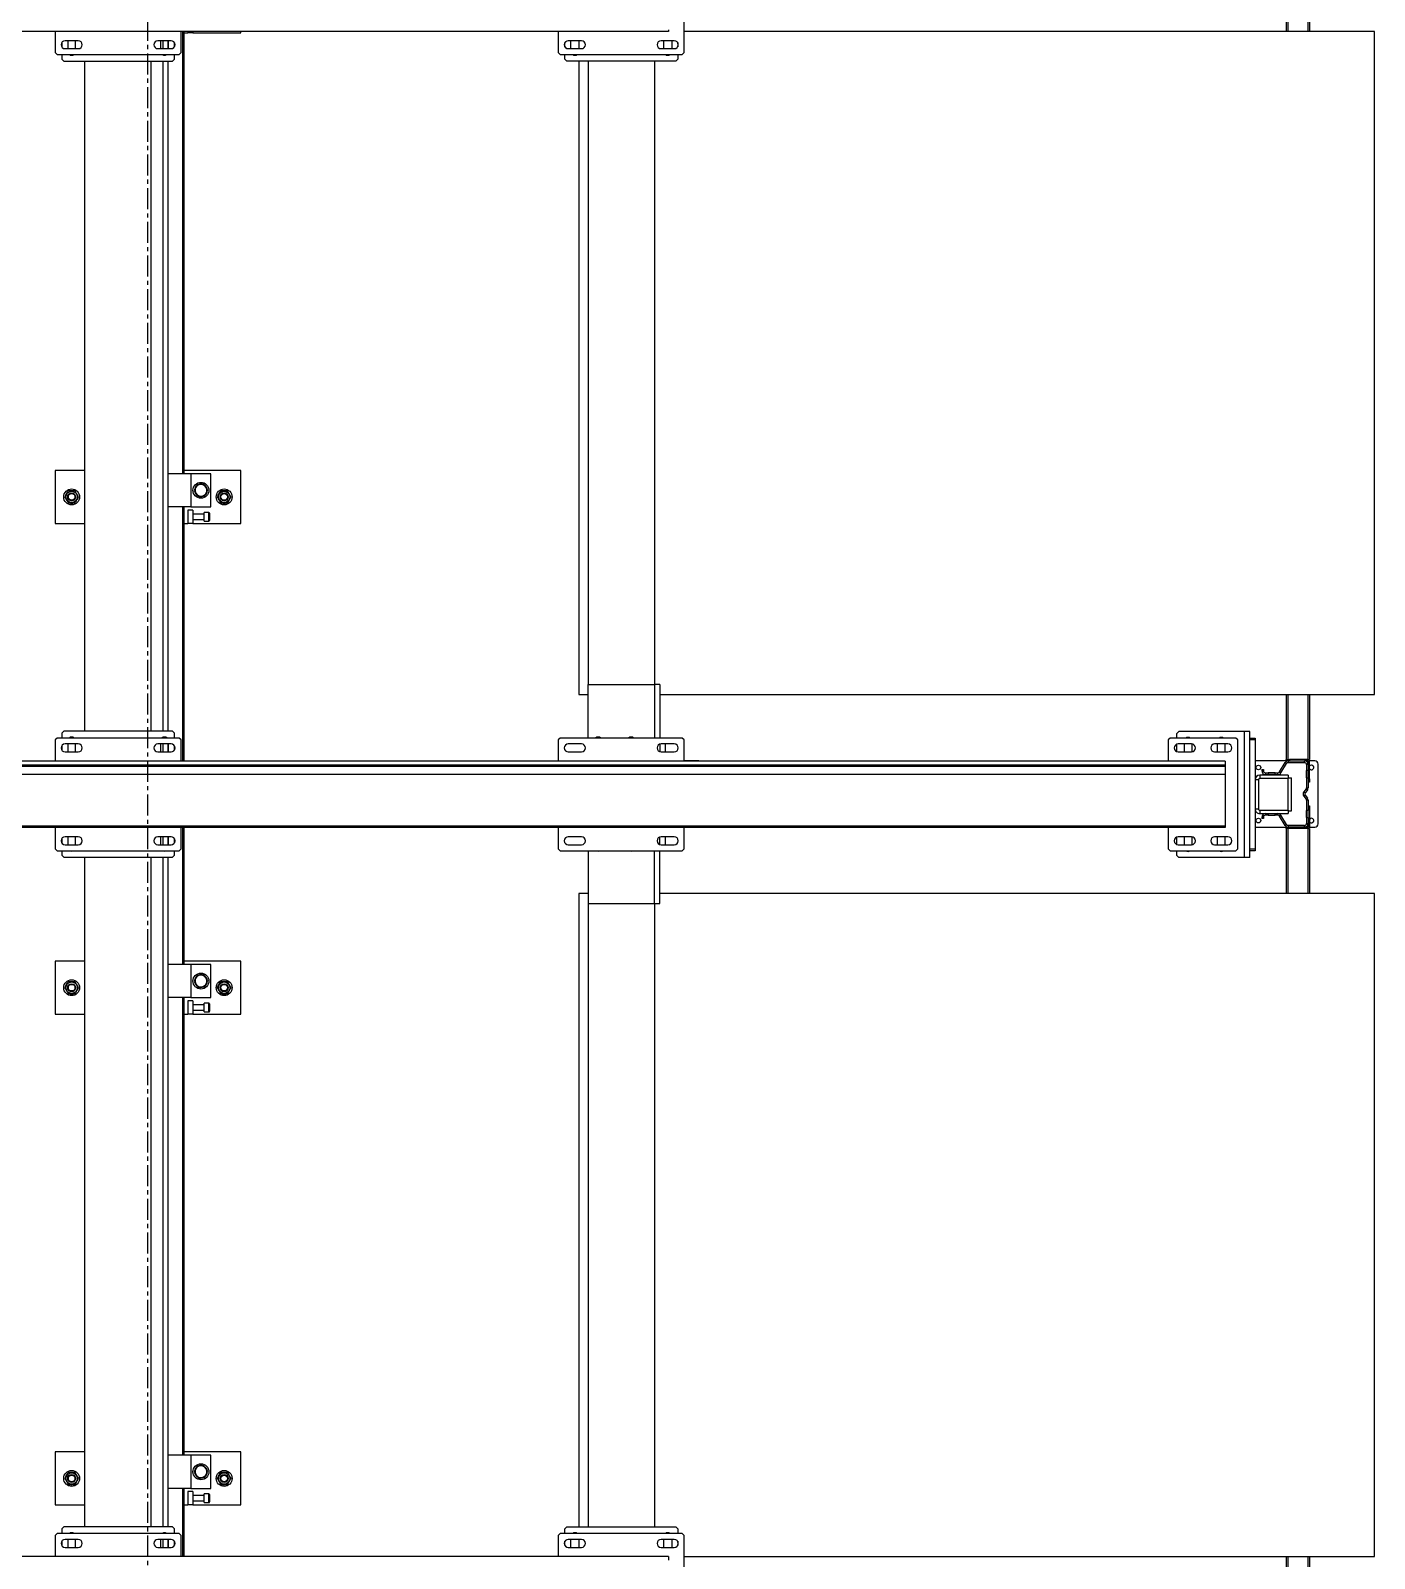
# Model space of a CAD drawing. Header units: millimetres. Extents: x 6622 to 532820, y 3370 to 359312.
# Drawn here: x 462973 to 465000, y 273737 to 276041 of the extents above; entities that cross this region are included whole.
import ezdxf

# ---------------------------------------------------------------- set-up
doc = ezdxf.new("R2010")
doc.units = ezdxf.units.MM
doc.linetypes.add('CENTER', pattern=[50.8, 31.75, -6.35, 6.35, -6.35])

# ---------------------------------------------------------------- blocks, each defined once
blk = doc.blocks.new('A$C6F3A12F4')
at = {"color": 2, "linetype": 'Continuous', "lineweight": 25}
for p, q in [((38585.2, 3700), (38585.2, 2659)), ((39585.2, 3700), (38585.2, 3700)), ((39585.2, 2622.1), (39585.2, 3700)), ((39885.2, 3700), (39885.2, 2622.1)), ((40885.2, 3700), (39885.2, 3700)), ((40885.2, 2659), (40885.2, 3700)), ((38485.2, 3602), (38585.2, 3602)), ((38485.2, 3599.5), (38585.2, 3599.5)), ((39585.2, 3602), (39683.2, 3602)), ((39585.2, 3599.5), (39683.2, 3599.5)), ((39683.2, 3599.5), (39683.2, 3602)), ((39683.2, 3599), (39683.2, 3599.5)), ((39685.2, 3599), (39683.2, 3599)), ((39683.2, 3599), (39683.2, 3572)), ((39685.2, 3610), (39685.2, 3601.8)), ((39685.2, 3599), (39685.2, 3594.5)), ((39687.7, 3594.5), (39685.2, 3594.5)), ((39685.2, 3570.1), (39685.2, 3594.5)), ((39686.2, 3602), (39686.2, 3600)), ((39712.2, 3602), (39686.2, 3602)), ((39690.7, 3600), (39686.2, 3600)), ((39687.7, 3570.1), (39687.7, 3594.5)), ((39780.2, 3615), (39690.2, 3615)), ((39690.7, 3600), (39690.7, 3597.5)), ((39690.7, 3600), (39699.8, 3600)), ((39690.7, 3597.5), (39699.8, 3597.5)), ((39699.8, 3600), (39699.8, 3597.5)), ((39710.6, 3600), (39699.8, 3600)), ((39710.6, 3597.5), (39699.8, 3597.5)), ((39710.6, 3597.5), (39710.6, 3600)), ((39710.6, 3600), (39725.8, 3600)), ((39710.6, 3597.5), (39725.8, 3597.5)), ((39712.2, 3600), (39712.2, 3602)), ((39712.2, 3602), (39717.2, 3602)), ((39717.2, 3602), (39717.2, 3600)), ((39725.8, 3597.5), (39725.8, 3600)), ((39729.2, 3598.8), (39727.6, 3596.8)), ((39727.6, 3596.8), (39731.8, 3593.5)), ((39729.2, 3598.8), (39733.3, 3595.5)), ((39731.8, 3593.5), (39733.3, 3595.5)), ((39737.1, 3595.5), (39741.2, 3598.8)), ((39737.1, 3595.5), (39738.6, 3593.5)), ((39738.6, 3593.5), (39742.8, 3596.8)), ((39742.8, 3596.8), (39741.2, 3598.8)), ((39744.6, 3600), (39744.6, 3597.5)), ((39744.6, 3600), (39759.8, 3600)), ((39744.6, 3597.5), (39759.8, 3597.5)), ((39753.2, 3600), (39753.2, 3602)), ((39753.2, 3602), (39758.2, 3602)), ((39758.2, 3602), (39758.2, 3600)), ((39758.2, 3602), (39784.2, 3602)), ((39759.8, 3600), (39759.8, 3597.5)), ((39770.6, 3600), (39759.8, 3600)), ((39770.6, 3597.5), (39759.8, 3597.5)), ((39770.6, 3597.5), (39770.6, 3600)), ((39770.6, 3600), (39779.7, 3600)), ((39770.6, 3597.5), (39779.7, 3597.5)), ((39779.7, 3600), (39784.2, 3600)), ((39779.7, 3597.5), (39779.7, 3600)), ((39785.2, 3594.5), (39782.7, 3594.5)), ((39782.7, 3594.5), (39782.7, 3570.1)), ((39784.2, 3600), (39784.2, 3602)), ((39785.2, 3601.8), (39785.2, 3610)), ((39787.2, 3599), (39785.2, 3599)), ((39785.2, 3599), (39785.2, 3594.5)), ((39785.2, 3594.5), (39785.2, 3570.1)), ((39787.2, 3599.5), (39787.2, 3602)), ((39787.2, 3602), (39885.2, 3602)), ((39787.2, 3599), (39787.2, 3599.5)), ((39787.2, 3599.5), (39885.2, 3599.5)), ((39787.2, 3599), (39787.2, 3572)), ((40885.2, 3602), (40985.2, 3602)), ((40885.2, 3599.5), (40985.2, 3599.5)), ((39683.2, 3572), (39685.2, 3572)), ((39683.2, 3567), (39683.2, 3572)), ((39710.7, 3569.9), (39710.7, 3574.9)), ((39760.7, 3574.9), (39710.7, 3574.9)), ((39760.7, 3569.9), (39760.7, 3574.9)), ((39785.2, 3572), (39787.2, 3572)), ((39787.2, 3572), (39787.2, 3567)), ((38485.2, 3569.5), (38585.2, 3569.5)), ((38485.2, 3567), (38585.2, 3567)), ((39585.2, 3569.5), (39683.2, 3569.5)), ((39585.2, 3567), (39683.2, 3567)), ((39685.2, 3567), (39683.2, 3567)), ((39685.2, 3570.1), (39685.2, 3567)), ((39685.2, 3570.1), (39687.7, 3570.1)), ((39685.2, 3567), (39685.2, 3520)), ((39689.1, 3567.5), (39687.8, 3565.4)), ((39701.8, 3556.9), (39687.8, 3565.4)), ((39703.1, 3559), (39689.1, 3567.5)), ((39701.8, 3556.9), (39703.1, 3559)), ((39705.7, 3554.3), (39703.2, 3554.3)), ((39703.2, 3550.3), (39703.2, 3554.3)), ((39705.7, 3550.3), (39703.2, 3550.3)), ((39703.2, 3550.3), (39703.2, 3539.5)), ((39705.7, 3550.3), (39705.7, 3554.3)), ((39705.7, 3550.3), (39705.7, 3539.5)), ((39706.7, 3569.9), (39706.7, 3526.9)), ((39706.7, 3569.9), (39711.7, 3569.9)), ((39760.7, 3569.9), (39710.7, 3569.9)), ((39711.7, 3569.9), (39711.7, 3526.9)), ((39759.7, 3526.9), (39759.7, 3569.9)), ((39759.7, 3569.9), (39764.7, 3569.9)), ((39764.7, 3526.9), (39764.7, 3569.9)), ((39767.2, 3554.3), (39764.7, 3554.3)), ((39767.2, 3550.3), (39764.7, 3550.3)), ((39767.2, 3554.3), (39767.2, 3550.3)), ((39767.2, 3539.5), (39767.2, 3550.3)), ((39781.3, 3567.5), (39767.3, 3559)), ((39767.3, 3559), (39768.6, 3556.9)), ((39782.6, 3565.4), (39768.6, 3556.9)), ((39782.6, 3565.4), (39781.3, 3567.5)), ((39782.7, 3570.1), (39785.2, 3570.1)), ((39785.2, 3567), (39785.2, 3570.1)), ((39787.2, 3567), (39785.2, 3567)), ((39785.2, 3520), (39785.2, 3567)), ((39787.2, 3569.5), (39885.2, 3569.5)), ((39787.2, 3567), (39885.2, 3567)), ((40885.2, 3569.5), (40985.2, 3569.5)), ((40885.2, 3567), (40985.2, 3567)), ((39698.2, 3530), (39698.2, 3532.5)), ((39698.2, 3532.5), (39700.2, 3532.5)), ((39698.2, 3530), (39700.2, 3530)), ((39700.2, 3530), (39700.2, 3532.5)), ((39703.2, 3539.5), (39705.7, 3539.5)), ((39703.2, 3535.5), (39703.2, 3539.5)), ((39703.2, 3535.5), (39705.7, 3535.5)), ((39705.7, 3535.5), (39705.7, 3539.5)), ((39706.7, 3526.9), (39711.7, 3526.9)), ((39759.7, 3526.9), (39764.7, 3526.9)), ((39764.7, 3539.5), (39767.2, 3539.5)), ((39764.7, 3535.5), (39767.2, 3535.5)), ((39767.2, 3539.5), (39767.2, 3535.5)), ((39770.2, 3532.5), (39770.2, 3530)), ((39770.2, 3532.5), (39772.2, 3532.5)), ((39770.2, 3530), (39772.2, 3530)), ((39772.2, 3532.5), (39772.2, 3530)), ((39830.7, 3511.9), (39640.7, 3511.9)), ((39640.7, 3511.9), (39640.7, 3503.9)), ((39830.7, 3503.9), (39640.7, 3503.9)), ((39640.7, 3503.9), (39640.7, 3404.9)), ((39650.7, 3511.9), (39650.7, 3519.9)), ((39650.7, 3519.9), (39653.7, 3519.9)), ((39653.7, 3519.9), (39653.7, 3511.9)), ((39653.7, 3519.9), (39817.7, 3519.9)), ((39713.7, 3524.9), (39713.7, 3519.9)), ((39713.7, 3524.9), (39757.7, 3524.9)), ((39757.7, 3519.9), (39757.7, 3524.9)), ((39817.7, 3511.9), (39817.7, 3519.9)), ((39817.7, 3519.9), (39820.7, 3519.9)), ((39820.7, 3519.9), (39820.7, 3511.9)), ((39830.7, 3511.9), (39830.7, 3503.9)), ((39830.7, 3503.9), (39830.7, 3404.9)), ((39653.7, 3494), (39650.7, 3491)), ((39650.7, 3491), (39650.7, 3392)), ((39817.7, 3494), (39653.7, 3494)), ((39820.7, 3491), (39817.7, 3494)), ((39820.7, 3392), (39820.7, 3491)), ((39659.7, 3479), (39659.7, 3459)), ((39671.7, 3474.9), (39659.7, 3474.9)), ((39659.7, 3462.9), (39671.7, 3462.9)), ((39671.7, 3459), (39671.7, 3479)), ((39685.7, 3475), (39685.7, 225)), ((39685.7, 3475), (39691.1, 3475)), ((39691.1, 225), (39691.1, 3475)), ((39691.1, 3475), (39693.7, 3475)), ((39693.7, 3475), (39693.7, 225)), ((39693.7, 3475), (39705.7, 3475)), ((39705.7, 3475), (39705.7, 225)), ((39705.7, 3475), (39783.1, 3475)), ((39783.1, 225), (39783.1, 3475)), ((39783.1, 3475), (39785.7, 3475)), ((39785.7, 3475), (39785.7, 225)), ((39799.7, 3479), (39799.7, 3459)), ((39811.7, 3474.9), (39799.7, 3474.9)), ((39799.7, 3462.9), (39811.7, 3462.9)), ((39811.7, 3459), (39811.7, 3479)), ((39659.7, 3424), (39659.7, 3404)), ((39659.7, 3412.9), (39671.7, 3412.9)), ((39671.6, 3424.9), (39659.8, 3424.9)), ((39671.7, 3404), (39671.7, 3424)), ((39799.7, 3424), (39799.7, 3404)), ((39799.7, 3412.9), (39811.7, 3412.9)), ((39811.6, 3424.9), (39799.8, 3424.9)), ((39811.7, 3404), (39811.7, 3424)), ((39640.7, 3404.9), (39643.7, 3401.9)), ((39650.7, 3401.9), (39643.7, 3401.9)), ((39650.7, 3392), (39653.7, 3389)), ((39653.7, 3389), (39685.7, 3389)), ((39671.3, 3401.9), (39660.1, 3401.9)), ((39785.7, 3389), (39817.7, 3389)), ((39811.3, 3401.9), (39800.1, 3401.9)), ((39817.7, 3389), (39820.7, 3392)), ((39827.7, 3401.9), (39820.7, 3401.9)), ((39827.7, 3401.9), (39830.7, 3404.9)), ((39685.2, 2680), (39685.2, 2659)), ((38617.2, 2659), (38453.2, 2659)), ((38620.2, 2656), (38617.2, 2659)), ((38620.2, 2472), (38620.2, 2656)), ((39653.7, 2659), (39650.7, 2656)), ((39650.7, 2656), (39650.7, 2472)), ((39685.7, 2659), (39653.7, 2659)), ((39817.7, 2659), (39785.7, 2659)), ((39820.7, 2656), (39817.7, 2659)), ((39820.7, 2472), (39820.7, 2656)), ((40853.2, 2659), (40850.2, 2656)), ((40850.2, 2656), (40850.2, 2472)), ((41017.2, 2659), (40853.2, 2659)), ((38582.6, 2635), (38585.2, 2635)), ((38585.2, 2635), (38585.2, 1065)), ((38599.2, 2644), (38599.2, 2624)), ((38599.2, 2640.1), (38611.2, 2640.1)), ((38611.2, 2628.1), (38599.2, 2628.1)), ((38602, 2649.1), (38608.4, 2649.1)), ((38611.2, 2624), (38611.2, 2644)), ((38620.2, 2649.1), (38627.2, 2649.1)), ((38630.2, 2646.1), (38627.2, 2649.1)), ((38630.2, 2646.1), (38630.2, 2482.1)), ((39659.7, 2644), (39659.7, 2624)), ((39659.7, 2630.1), (39671.7, 2630.1)), ((39671.7, 2624), (39671.7, 2644)), ((39799.7, 2644), (39799.7, 2624)), ((39799.7, 2630.1), (39811.7, 2630.1)), ((39811.7, 2624), (39811.7, 2644)), ((40843.2, 2649.1), (40840.2, 2646.1)), ((40840.2, 2482.1), (40840.2, 2646.1)), ((40843.2, 2649.1), (40850.2, 2649.1)), ((40859.2, 2644), (40859.2, 2624)), ((40859.2, 2640.1), (40871.2, 2640.1)), ((40871.2, 2628.1), (40859.2, 2628.1)), ((40862, 2649.1), (40868.4, 2649.1)), ((40871.2, 2624), (40871.2, 2644)), ((40885.2, 2635), (40890.6, 2635)), ((40885.2, 2635), (40885.2, 1065)), ((38630.2, 2614.1), (39570.2, 2614.1)), ((39570.2, 2622.1), (39570.2, 2614.1)), ((39570.2, 2622.1), (39650.7, 2622.1)), ((39570.2, 2514.1), (39570.2, 2614.1)), ((39570.2, 2614.1), (39650.7, 2614.1)), ((39660, 2622.1), (39671.4, 2622.1)), ((39811.4, 2622.1), (39800, 2622.1)), ((39900.2, 2622.1), (39820.7, 2622.1)), ((39900.2, 2614.1), (39820.7, 2614.1)), ((39900.2, 2614.1), (39900.2, 2622.1)), ((39900.2, 2514.1), (39900.2, 2614.1)), ((39900.2, 2614.1), (40840.2, 2614.1)), ((38630.2, 2514.1), (39570.2, 2514.1)), ((39650.7, 2514.1), (39570.2, 2514.1)), ((39585.2, 2500), (39585.2, 2514.1)), ((39820.7, 2514.1), (39900.2, 2514.1)), ((39885.2, 2514.1), (39885.2, 2500)), ((39900.2, 2514.1), (40840.2, 2514.1)), ((38599.2, 2504), (38599.2, 2484)), ((38599.2, 2500.1), (38611.2, 2500.1)), ((38599.2, 2500), (38611.2, 2500)), ((38611.2, 2484), (38611.2, 2504)), ((38630.2, 2500), (39585.2, 2500)), ((39659.7, 2504), (39659.7, 2484)), ((39671.7, 2484), (39671.7, 2504)), ((39799.7, 2504), (39799.7, 2484)), ((39811.7, 2484), (39811.7, 2504)), ((39885.2, 2500), (40840.2, 2500)), ((40859.2, 2504), (40859.2, 2484)), ((40859.2, 2500.1), (40871.2, 2500.1)), ((40859.2, 2500), (40871.2, 2500)), ((40871.2, 2484), (40871.2, 2504)), ((38585.2, 2469), (38617.2, 2469)), ((38611.2, 2488.1), (38599.2, 2488.1)), ((38608.7, 2479.1), (38601.8, 2479.1)), ((38617.2, 2469), (38620.2, 2472)), ((38627.2, 2479.1), (38620.2, 2479.1)), ((38627.2, 2479.1), (38630.2, 2482.1)), ((39650.7, 2472), (39653.7, 2469)), ((39653.7, 2469), (39685.7, 2469)), ((39785.7, 2469), (39817.7, 2469)), ((39817.7, 2469), (39820.7, 2472)), ((40840.2, 2482.1), (40843.2, 2479.1)), ((40850.2, 2479.1), (40843.2, 2479.1)), ((40850.2, 2472), (40853.2, 2469)), ((40853.2, 2469), (40885.2, 2469)), ((40871.2, 2488.1), (40859.2, 2488.1)), ((40868.6, 2479.1), (40861.7, 2479.1)), ((38587.2, 1990), (38585.2, 1990)), ((38587.2, 1918), (38587.2, 1990)), ((39247.2, 1990), (39247.2, 1904)), ((39327.2, 1990), (39247.2, 1990)), ((39327.2, 1918), (39327.2, 1990)), ((39987.2, 1990), (39987.2, 1904)), ((40067.2, 1990), (39987.2, 1990)), ((40067.2, 1918), (40067.2, 1990)), ((40807.2, 1990), (40727.2, 1990)), ((40727.2, 1990), (40727.2, 1904)), ((40807.2, 1918), (40807.2, 1990)), ((39296.7, 1965), (39296.2, 1965)), ((39296.6, 1963.2), (39296.2, 1963.2)), ((39296.3, 1962.2), (39296.6, 1963.2)), ((40036.8, 1965), (40036.2, 1965)), ((40036.6, 1963.2), (40036.2, 1963.2)), ((40036.3, 1962.2), (40036.6, 1963.2)), ((40776.7, 1965), (40776.2, 1965)), ((40776.6, 1963.2), (40776.2, 1963.2)), ((40776.3, 1962.2), (40776.6, 1963.2)), ((39302.2, 1945), (39252.2, 1945)), ((39252.2, 1945), (39252.2, 1915)), ((39272.2, 1937.3), (39268, 1934.4)), ((39276.4, 1940.2), (39272.2, 1937.3)), ((39281, 1938), (39276.4, 1940.2)), ((39285.6, 1935.8), (39281, 1938)), ((39302.2, 1915), (39302.2, 1945)), ((39310.7, 1942), (39310.7, 1935)), ((39323.7, 1942), (39310.7, 1942)), ((39311.7, 1943), (39322.7, 1943)), ((39323.7, 1935), (39323.7, 1942)), ((40042.2, 1945), (39992.2, 1945)), ((39992.2, 1945), (39992.2, 1915)), ((40012.2, 1937.3), (40008, 1934.4)), ((40016.4, 1940.2), (40012.2, 1937.3)), ((40021, 1938), (40016.4, 1940.2)), ((40025.7, 1935.8), (40021, 1938)), ((40042.2, 1915), (40042.2, 1945)), ((40050.7, 1942), (40050.7, 1935)), ((40063.7, 1942), (40050.7, 1942)), ((40051.7, 1943), (40062.7, 1943)), ((40063.7, 1935), (40063.7, 1942)), ((40782.2, 1945), (40732.2, 1945)), ((40732.2, 1945), (40732.2, 1915)), ((40752.2, 1937.3), (40748, 1934.4)), ((40756.4, 1940.2), (40752.2, 1937.3)), ((40761, 1938), (40756.4, 1940.2)), ((40765.6, 1935.8), (40761, 1938)), ((40782.2, 1915), (40782.2, 1945)), ((40790.7, 1942), (40790.7, 1935)), ((40803.7, 1942), (40790.7, 1942)), ((40791.7, 1943), (40802.7, 1943)), ((40803.7, 1935), (40803.7, 1942)), ((38585.2, 1918), (38587.2, 1918)), ((38587.2, 1918), (38587.2, 1910)), ((39252.2, 1915), (39252.2, 1880.2)), ((39252.2, 1915), (39302.2, 1915)), ((39268.7, 1924.2), (39273.4, 1922)), ((39273.4, 1922), (39278, 1919.8)), ((39278, 1919.8), (39282.2, 1922.7)), ((39282.2, 1922.7), (39286.4, 1925.6)), ((39286.8, 1930), (39286.1, 1930)), ((39286.6, 1928.2), (39286.2, 1928.2)), ((39286.4, 1927.4), (39286.6, 1928.2)), ((39302.2, 1915), (39302.2, 1880.2)), ((39307.2, 1918), (39307.2, 1910)), ((39307.2, 1918), (39327.2, 1918)), ((39323.7, 1935), (39310.7, 1935)), ((39313.2, 1935), (39313.2, 1918)), ((39321.2, 1918), (39321.2, 1935)), ((39327.2, 1918), (39327.2, 1910)), ((39992.2, 1915), (39992.2, 1880.2)), ((39992.2, 1915), (40042.2, 1915)), ((40008.8, 1924.2), (40013.4, 1922)), ((40013.4, 1922), (40018, 1919.8)), ((40018, 1919.8), (40022.2, 1922.7)), ((40022.2, 1922.7), (40026.4, 1925.6)), ((40026.7, 1930), (40026.1, 1930)), ((40026.6, 1928.2), (40026.2, 1928.2)), ((40026.4, 1927.4), (40026.6, 1928.2)), ((40042.2, 1915), (40042.2, 1880.2)), ((40047.2, 1918), (40067.2, 1918)), ((40047.2, 1918), (40047.2, 1910)), ((40063.7, 1935), (40050.7, 1935)), ((40053.2, 1935), (40053.2, 1918)), ((40061.2, 1918), (40061.2, 1935)), ((40067.2, 1918), (40067.2, 1910)), ((40732.2, 1915), (40782.2, 1915)), ((40732.2, 1915), (40732.2, 1880.2)), ((40748.7, 1924.2), (40753.4, 1922)), ((40753.4, 1922), (40758, 1919.8)), ((40758, 1919.8), (40762.2, 1922.7)), ((40762.2, 1922.7), (40766.4, 1925.6)), ((40766.8, 1930), (40766.1, 1930)), ((40766.6, 1928.2), (40766.2, 1928.2)), ((40766.4, 1927.4), (40766.6, 1928.2)), ((40782.2, 1915), (40782.2, 1880.2)), ((40787.2, 1918), (40787.2, 1910)), ((40787.2, 1918), (40807.2, 1918)), ((40803.7, 1935), (40790.7, 1935)), ((40793.2, 1935), (40793.2, 1918)), ((40801.2, 1918), (40801.2, 1935)), ((40807.2, 1918), (40807.2, 1910)), ((38585.2, 1910), (38587.2, 1910)), ((38585.2, 1904), (39252.2, 1904)), ((39252.2, 1902.7), (38585.2, 1902.7)), ((38617.2, 1900), (38585.2, 1900)), ((38587.2, 1904), (38587.2, 1910)), ((38608.5, 1890), (38601.9, 1890)), ((38620.2, 1897), (38617.2, 1900)), ((38620.2, 1713), (38620.2, 1897)), ((38627.2, 1890), (38620.2, 1890)), ((38630.2, 1887), (38627.2, 1890)), ((39302.2, 1904), (39685.7, 1904)), ((39685.7, 1902.7), (39302.2, 1902.7)), ((39307.2, 1910), (39327.2, 1910)), ((39327.2, 1904), (39327.2, 1910)), ((39643.2, 1890), (39640.2, 1887)), ((39650.7, 1890), (39643.2, 1890)), ((39653.7, 1900), (39650.7, 1897)), ((39650.7, 1897), (39650.7, 1713)), ((39685.7, 1900), (39653.7, 1900)), ((39669, 1890), (39662.4, 1890)), ((39785.7, 1904), (39992.2, 1904)), ((39992.2, 1902.7), (39785.7, 1902.7)), ((39817.7, 1900), (39785.7, 1900)), ((39809, 1890), (39802.4, 1890)), ((39820.7, 1897), (39817.7, 1900)), ((39820.7, 1713), (39820.7, 1897)), ((39827.2, 1890), (39820.7, 1890)), ((39830.2, 1887), (39827.2, 1890)), ((40042.2, 1904), (40732.2, 1904)), ((40732.2, 1902.7), (40042.2, 1902.7)), ((40047.2, 1910), (40067.2, 1910)), ((40067.2, 1904), (40067.2, 1910)), ((40782.2, 1904), (40885.2, 1904)), ((40885.2, 1902.7), (40782.2, 1902.7)), ((40787.2, 1910), (40807.2, 1910)), ((40807.2, 1904), (40807.2, 1910)), ((40843.2, 1890), (40840.2, 1887)), ((40850.2, 1890), (40843.2, 1890)), ((40853.2, 1900), (40850.2, 1897)), ((40850.2, 1897), (40850.2, 1713)), ((40885.2, 1900), (40853.2, 1900)), ((40868.5, 1890), (40861.9, 1890)), ((38599.2, 1885), (38599.2, 1865)), ((38611.2, 1881), (38599.2, 1881)), ((38599.2, 1880.2), (38611.2, 1880.2)), ((38611.2, 1872.8), (38599.2, 1872.8)), ((38599.2, 1869), (38611.2, 1869)), ((38611.2, 1865), (38611.2, 1885)), ((38620.8, 1872.8), (38620.2, 1872.8)), ((38630.2, 1723), (38630.2, 1887)), ((38630.2, 1880.2), (39640.2, 1880.2)), ((39640.2, 1872.8), (38630.2, 1872.8)), ((39640.2, 1887), (39640.2, 1723)), ((39650.7, 1872.8), (39649.6, 1872.8)), ((39659.7, 1885), (39659.7, 1865)), ((39671.7, 1881), (39659.7, 1881)), ((39659.7, 1880.2), (39671.7, 1880.2)), ((39671.7, 1872.8), (39659.7, 1872.8)), ((39659.7, 1869), (39671.7, 1869)), ((39671.7, 1865), (39671.7, 1885)), ((39799.7, 1885), (39799.7, 1865)), ((39811.7, 1881), (39799.7, 1881)), ((39799.7, 1880.2), (39811.7, 1880.2)), ((39811.7, 1872.8), (39799.7, 1872.8)), ((39799.7, 1869), (39811.7, 1869)), ((39811.7, 1865), (39811.7, 1885)), ((39820.8, 1872.8), (39820.7, 1872.8)), ((39830.2, 1723), (39830.2, 1887)), ((39830.2, 1880.2), (40840.2, 1880.2)), ((40840.2, 1872.8), (39830.2, 1872.8)), ((40840.2, 1887), (40840.2, 1723)), ((40850.2, 1872.8), (40849.6, 1872.8)), ((40859.2, 1885), (40859.2, 1865)), ((40871.2, 1881), (40859.2, 1881)), ((40859.2, 1880.2), (40871.2, 1880.2)), ((40871.2, 1872.8), (40859.2, 1872.8)), ((40859.2, 1869), (40871.2, 1869)), ((40871.2, 1865), (40871.2, 1885)), ((39640.2, 1855), (38630.2, 1855)), ((40840.2, 1855), (39830.2, 1855)), ((39640.2, 1755), (38630.2, 1755)), ((39247.2, 1755), (39247.2, 1710)), ((39327.2, 1710), (39327.2, 1755)), ((40840.2, 1755), (39830.2, 1755)), ((39987.2, 1755), (39987.2, 1710)), ((40067.2, 1710), (40067.2, 1755)), ((40727.2, 1755), (40727.2, 1710)), ((40807.2, 1710), (40807.2, 1755)), ((38599.2, 1745), (38599.2, 1725)), ((38611.2, 1741), (38599.2, 1741)), ((38599.2, 1729), (38611.2, 1729)), ((38611.2, 1725), (38611.2, 1745)), ((39296.7, 1735), (39296.2, 1735)), ((39296.6, 1733.2), (39296.2, 1733.2)), ((39296.3, 1732.2), (39296.6, 1733.2)), ((39659.7, 1745), (39659.7, 1725)), ((39671.7, 1741), (39659.7, 1741)), ((39659.7, 1729), (39671.7, 1729)), ((39671.7, 1725), (39671.7, 1745)), ((39799.7, 1745), (39799.7, 1725)), ((39811.7, 1741), (39799.7, 1741)), ((39799.7, 1729), (39811.7, 1729)), ((39811.7, 1725), (39811.7, 1745)), ((40036.8, 1735), (40036.2, 1735)), ((40036.6, 1733.2), (40036.2, 1733.2)), ((40036.3, 1732.2), (40036.6, 1733.2)), ((40776.7, 1735), (40776.2, 1735)), ((40776.6, 1733.2), (40776.2, 1733.2)), ((40776.3, 1732.2), (40776.6, 1733.2)), ((40859.2, 1745), (40859.2, 1725)), ((40871.2, 1741), (40859.2, 1741)), ((40859.2, 1729), (40871.2, 1729)), ((40871.2, 1725), (40871.2, 1745)), ((38585.2, 1710), (38617.2, 1710)), ((38601.9, 1720), (38608.5, 1720)), ((38617.2, 1710), (38620.2, 1713)), ((38620.2, 1720), (38627.2, 1720)), ((38627.2, 1720), (38630.2, 1723)), ((39247.2, 1710), (39327.2, 1710)), ((39640.2, 1723), (39643.2, 1720)), ((39643.2, 1720), (39650.7, 1720)), ((39650.7, 1713), (39653.7, 1710)), ((39653.7, 1710), (39685.7, 1710)), ((39662.4, 1720), (39669, 1720)), ((39785.7, 1710), (39817.7, 1710)), ((39802.4, 1720), (39809, 1720)), ((39817.7, 1710), (39820.7, 1713)), ((39820.7, 1720), (39827.2, 1720)), ((39827.2, 1720), (39830.2, 1723)), ((39987.2, 1710), (40067.2, 1710)), ((40727.2, 1710), (40807.2, 1710)), ((40840.2, 1723), (40843.2, 1720)), ((40843.2, 1720), (40850.2, 1720)), ((40850.2, 1713), (40853.2, 1710)), ((40853.2, 1710), (40885.2, 1710)), ((40861.9, 1720), (40868.5, 1720))]:
    blk.add_line(p, q, dxfattribs=at)
at = {"color": 2, "linetype": 'Continuous', "lineweight": 25, "flags": 128}
for points in [[(39296.7, 1965), (39296.6, 1966.9), (39296.3, 1967.9)], [(40036.8, 1965), (40036.6, 1966.9), (40036.3, 1967.9)], [(40776.7, 1965), (40776.6, 1966.9), (40776.3, 1967.9)], [(39296.7, 1735), (39296.6, 1736.9), (39296.3, 1737.9)], [(40036.8, 1735), (40036.6, 1736.9), (40036.3, 1737.9)], [(40776.7, 1735), (40776.6, 1736.9), (40776.3, 1737.9)]]:
    blk.add_lwpolyline(points, dxfattribs=at)
at = {"color": 2, "linetype": 'Continuous', "lineweight": 25}
for centre, radius in [((39695.2, 3525), 3.5), ((39775.2, 3525), 3.5), ((39287.2, 1965), 12), ((39287.2, 1965), 8.62), ((39287.2, 1965), 6), ((39287.2, 1965), 5), ((40027.2, 1965), 12), ((40027.2, 1965), 8.63), ((40027.2, 1965), 6), ((40027.2, 1965), 5), ((40767.2, 1965), 12), ((40767.2, 1965), 8.62), ((40767.2, 1965), 6), ((40767.2, 1965), 5), ((39277.2, 1930), 12), ((40017.2, 1930), 12), ((40757.2, 1930), 12), ((39287.2, 1735), 12), ((39287.2, 1735), 8.62), ((39287.2, 1735), 6), ((39287.2, 1735), 5), ((40027.2, 1735), 12), ((40027.2, 1735), 8.62), ((40027.2, 1735), 6), ((40027.2, 1735), 5), ((40767.2, 1735), 12), ((40767.2, 1735), 8.62), ((40767.2, 1735), 6), ((40767.2, 1735), 5)]:
    blk.add_circle(centre, radius, dxfattribs=at)
for centre, radius, start, end in [((39686.2, 3599), 3, 90, 180), ((39690.2, 3610), 5, 90, 180), ((39686.2, 3599), 1, 90, 180), ((39690.7, 3594.5), 5.5, 90, 180), ((39690.7, 3594.5), 3, 90, 180), ((39695.2, 3605), 3.5, 301.0027, 180), ((39695.2, 3605), 3.5, 180, 238.9973), ((39725.8, 3594.5), 5.5, 51.3402, 90), ((39725.8, 3594.5), 3, 51.3402, 90), ((39735.2, 3597.8), 3, 231.3402, 308.6598), ((39744.6, 3594.5), 5.5, 90, 128.6598), ((39744.6, 3594.5), 3, 90, 128.6598), ((39775.2, 3605), 3.5, 301.0027, 180), ((39775.2, 3605), 3.5, 180, 238.9973), ((39779.7, 3594.5), 5.5, 0, 90), ((39779.7, 3594.5), 3, 0, 90), ((39780.2, 3610), 5, 0, 90), ((39784.2, 3599), 3, 0, 90), ((39784.2, 3599), 1, 0, 90), ((39735.2, 3597.8), 5.5, 231.3402, 308.6598), ((39690.7, 3570.1), 5.5, 180, 238.5704), ((39690.7, 3570.1), 3, 180, 238.5704), ((39700.2, 3554.3), 3, 0, 58.5704), ((39700.2, 3554.3), 5.5, 0, 58.5704), ((39770.2, 3554.3), 5.5, 121.4296, 180), ((39770.2, 3554.3), 3, 121.4296, 180), ((39779.7, 3570.1), 3, 301.4296, 0), ((39779.7, 3570.1), 5.5, 301.4296, 0), ((39700.2, 3535.5), 5.5, 270, 0), ((39700.2, 3535.5), 3, 270, 0), ((39713.7, 3526.9), 7, 180, 270), ((39713.7, 3526.9), 2, 180, 270), ((39757.7, 3526.9), 2, 270, 0), ((39757.7, 3526.9), 7, 270, 0), ((39770.2, 3535.5), 5.5, 180, 270), ((39770.2, 3535.5), 3, 180, 270), ((39665.7, 3479), 6, 0, 180), ((39805.7, 3479), 6, 0, 180), ((39655.7, 3468.9), 6, 146.4427, 213.5573), ((39665.7, 3459), 6, 180, 0), ((39805.7, 3459), 6, 180, 0), ((39815.7, 3468.9), 6, 326.4427, 33.5573), ((39655.7, 3418.9), 6, 146.4427, 213.5573), ((39665.7, 3424), 6, 0, 180), ((39805.7, 3424), 6, 0, 180), ((39815.7, 3418.9), 6, 326.4427, 33.5573), ((39665.7, 3404), 6, 180, 0), ((39805.7, 3404), 6, 180, 0), ((39690.2, 2680), 5, 154.1581, 180), ((38605.2, 2644), 6, 0, 180), ((39665.7, 2644), 6, 0, 180), ((39805.7, 2644), 6, 0, 180), ((40865.2, 2644), 6, 0, 180), ((38615.2, 2634.1), 6, 326.4427, 33.5573), ((40855.2, 2634.1), 6, 146.4427, 213.5573), ((38605.2, 2624), 6, 180, 0), ((39665.7, 2624), 6, 180, 0), ((39805.7, 2624), 6, 180, 0), ((40865.2, 2624), 6, 180, 0), ((39655.2, 2579.1), 6, 138.5904, 221.4096), ((39815.2, 2579.1), 6, 336.4435, 23.5565), ((39655.2, 2529.1), 6, 138.5904, 221.4096), ((39815.2, 2529.1), 6, 336.4435, 23.5565), ((38605.2, 2504), 6, 0, 180), ((38615.2, 2494.1), 6, 326.4427, 33.5573), ((39665.7, 2504), 6, 0, 180), ((39805.7, 2504), 6, 0, 180), ((40855.2, 2494.1), 6, 146.4427, 213.5573), ((40865.2, 2504), 6, 0, 180), ((38605.2, 2484), 6, 180, 0), ((39665.7, 2484), 6, 180, 0), ((39805.7, 2484), 6, 180, 0), ((40865.2, 2484), 6, 180, 0), ((39287.2, 1965), 9.55, 221.2996, 256.7088), ((39287.2, 1965), 9.55, 349.1982, 0), ((40027.2, 1965), 9.55, 221.2996, 256.7088), ((40027.2, 1965), 9.55, 349.1982, 0), ((40767.2, 1965), 9.55, 221.2996, 256.7088), ((40767.2, 1965), 9.55, 349.1982, 0), ((39277.2, 1930), 8.86, 124.3653, 184.3653), ((39277.2, 1930), 9.55, 104.5207, 143.3519), ((39277.2, 1930), 8.87, 64.3653, 124.3653), ((39277.2, 1930), 9.55, 42.9611, 84.8708), ((39277.2, 1930), 8.87, 4.3653, 64.3653), ((39311.7, 1942), 1, 90, 180), ((39322.7, 1942), 1, 0, 90), ((40017.2, 1930), 8.87, 124.3653, 184.3653), ((40017.2, 1930), 9.55, 104.5207, 143.3519), ((40017.2, 1930), 8.87, 64.3653, 124.3653), ((40017.2, 1930), 9.55, 42.9611, 84.8708), ((40017.2, 1930), 8.87, 4.3653, 64.3653), ((40051.7, 1942), 1, 90, 180), ((40062.7, 1942), 1, 0, 90), ((40757.2, 1930), 8.87, 124.3653, 184.3653), ((40757.2, 1930), 9.55, 104.5207, 143.3519), ((40757.2, 1930), 8.87, 64.3653, 124.3653), ((40757.2, 1930), 9.55, 42.9611, 84.8708), ((40757.2, 1930), 8.87, 4.3653, 64.3653), ((40791.7, 1942), 1, 90, 180), ((40802.7, 1942), 1, 0, 90), ((39277.2, 1930), 9.55, 165.3637, 203.9741), ((39277.2, 1930), 8.86, 184.3653, 244.3653), ((39277.2, 1930), 9.55, 224.4516, 265.4367), ((39277.2, 1930), 8.86, 244.3653, 304.3653), ((39277.2, 1930), 9.55, 283.449, 324.061), ((39277.2, 1930), 8.87, 304.3653, 4.3653), ((39277.2, 1930), 9.55, 0, 24.9691), ((39277.2, 1930), 9.55, 349.1982, 0), ((40017.2, 1930), 9.55, 165.3637, 203.9741), ((40017.2, 1930), 8.86, 184.3653, 244.3653), ((40017.2, 1930), 9.55, 224.4516, 265.4367), ((40017.2, 1930), 8.86, 244.3653, 304.3653), ((40017.2, 1930), 9.55, 283.449, 324.061), ((40017.2, 1930), 8.87, 304.3653, 4.3653), ((40017.2, 1930), 9.55, 0, 24.9691), ((40017.2, 1930), 9.55, 349.1982, 0), ((40757.2, 1930), 9.55, 165.3637, 203.9741), ((40757.2, 1930), 8.86, 184.3653, 244.3653), ((40757.2, 1930), 9.55, 224.4516, 265.4367), ((40757.2, 1930), 8.86, 244.3653, 304.3653), ((40757.2, 1930), 9.55, 283.449, 324.061), ((40757.2, 1930), 8.87, 304.3653, 4.3653), ((40757.2, 1930), 9.55, 0, 24.9691), ((40757.2, 1930), 9.55, 349.1982, 0), ((38605.2, 1885), 6, 0, 180), ((39665.7, 1885), 6, 0, 180), ((39805.7, 1885), 6, 0, 180), ((40865.2, 1885), 6, 0, 180), ((38615.2, 1875), 6, 326.4427, 33.5573), ((39655.2, 1875), 6, 138.5904, 221.4096), ((39815.2, 1875), 6, 336.4435, 23.5565), ((40855.2, 1875), 6, 146.4427, 213.5573), ((38605.2, 1865), 6, 180, 0), ((39665.7, 1865), 6, 180, 0), ((39805.7, 1865), 6, 180, 0), ((40865.2, 1865), 6, 180, 0), ((38605.2, 1745), 6, 0, 180), ((38615.2, 1735), 6, 326.4427, 33.5573), ((39287.2, 1735), 9.55, 221.2996, 256.7088), ((39287.2, 1735), 9.55, 349.1982, 0), ((39655.2, 1735), 6, 138.5904, 221.4096), ((39665.7, 1745), 6, 0, 180), ((39805.7, 1745), 6, 0, 180), ((39815.2, 1735), 6, 336.4435, 23.5565), ((40027.2, 1735), 9.55, 221.2996, 256.7088), ((40027.2, 1735), 9.55, 349.1982, 0), ((40767.2, 1735), 9.55, 221.2996, 256.7088), ((40767.2, 1735), 9.55, 349.1982, 0), ((40855.2, 1735), 6, 146.4427, 213.5573), ((40865.2, 1745), 6, 0, 180), ((38605.2, 1725), 6, 180, 0), ((39665.7, 1725), 6, 180, 0), ((39805.7, 1725), 6, 180, 0), ((40865.2, 1725), 6, 180, 0)]:
    blk.add_arc(centre, radius, start, end, dxfattribs=at)
for points, knots in [([(39287.2, 1975.4), (39286.4, 1974.9), (39284.8, 1974), (39282.5, 1972.7), (39280.3, 1971.4), (39278.9, 1970.6), (39278.2, 1970.2)], [0, 0, 0, 0, 0.264572, 0.534976, 0.7654, 1, 1, 1, 1]), ([(39278.2, 1970.2), (39278.2, 1969.8), (39278.2, 1968.5), (39278.2, 1966.2), (39278.2, 1963.2), (39278.2, 1961.1), (39278.2, 1959.8)], [0, 0, 0, 0, 0.131003, 0.38054, 0.636178, 1, 1, 1, 1]), ([(39278.2, 1959.8), (39279, 1959.4), (39280.6, 1958.4), (39282.9, 1957.1), (39285.1, 1955.8), (39286.5, 1955), (39287.2, 1954.6)], [0, 0, 0, 0, 0.264572, 0.534976, 0.7654, 1, 1, 1, 1]), ([(39296.2, 1970.2), (39295.4, 1970.6), (39293.8, 1971.6), (39291.5, 1972.9), (39289.3, 1974.2), (39287.9, 1975), (39287.2, 1975.4)], [0, 0, 0, 0, 0.2646547, 0.5351432, 0.7653269, 1, 1, 1, 1]), ([(39287.2, 1954.6), (39288, 1955.1), (39289.6, 1956), (39291.9, 1957.3), (39294.1, 1958.6), (39295.5, 1959.4), (39296.2, 1959.8)], [0, 0, 0, 0, 0.264347, 0.534834, 0.765328, 1, 1, 1, 1]), ([(39296.2, 1959.8), (39296.2, 1961.1), (39296.2, 1963.2), (39296.2, 1966.2), (39296.2, 1968.4), (39296.2, 1969.8), (39296.2, 1970.2)], [0, 0, 0, 0, 0.363821, 0.613049, 0.868997, 1, 1, 1, 1]), ([(40027.2, 1975.4), (40026.4, 1974.9), (40024.8, 1974), (40022.5, 1972.7), (40020.3, 1971.4), (40018.9, 1970.6), (40018.2, 1970.2)], [0, 0, 0, 0, 0.264655, 0.534831, 0.765327, 1, 1, 1, 1]), ([(40018.2, 1970.2), (40018.2, 1969.8), (40018.2, 1968.5), (40018.2, 1966.2), (40018.2, 1963.2), (40018.2, 1961.1), (40018.2, 1959.8)], [0, 0, 0, 0, 0.131003, 0.38054, 0.636178, 1, 1, 1, 1]), ([(40018.2, 1959.8), (40019, 1959.4), (40020.6, 1958.4), (40022.9, 1957.1), (40025.1, 1955.8), (40026.5, 1955), (40027.2, 1954.6)], [0, 0, 0, 0, 0.264655, 0.534831, 0.765327, 1, 1, 1, 1]), ([(40036.2, 1970.2), (40035.4, 1970.6), (40033.8, 1971.6), (40031.5, 1972.9), (40029.3, 1974.2), (40027.9, 1975), (40027.2, 1975.4)], [0, 0, 0, 0, 0.264347, 0.534834, 0.765328, 1, 1, 1, 1]), ([(40027.2, 1954.6), (40028, 1955.1), (40029.6, 1956), (40031.9, 1957.3), (40034.1, 1958.6), (40035.5, 1959.4), (40036.2, 1959.8)], [0, 0, 0, 0, 0.2646547, 0.5351428, 0.7653269, 1, 1, 1, 1]), ([(40036.2, 1959.8), (40036.2, 1961.1), (40036.2, 1963.2), (40036.2, 1966.2), (40036.2, 1968.4), (40036.2, 1969.8), (40036.2, 1970.2)], [0, 0, 0, 0, 0.363821, 0.613049, 0.868997, 1, 1, 1, 1]), ([(40767.2, 1975.4), (40766.4, 1974.9), (40764.8, 1974), (40762.5, 1972.7), (40760.3, 1971.4), (40758.9, 1970.6), (40758.2, 1970.2)], [0, 0, 0, 0, 0.264572, 0.534976, 0.7654, 1, 1, 1, 1]), ([(40758.2, 1970.2), (40758.2, 1969.8), (40758.2, 1968.5), (40758.2, 1966.2), (40758.2, 1963.2), (40758.2, 1961.1), (40758.2, 1959.8)], [0, 0, 0, 0, 0.131003, 0.38054, 0.636178, 1, 1, 1, 1]), ([(40758.2, 1959.8), (40759, 1959.4), (40760.6, 1958.4), (40762.9, 1957.1), (40765.1, 1955.8), (40766.5, 1955), (40767.2, 1954.6)], [0, 0, 0, 0, 0.264572, 0.534976, 0.7654, 1, 1, 1, 1]), ([(40776.2, 1970.2), (40775.4, 1970.6), (40773.8, 1971.6), (40771.5, 1972.9), (40769.3, 1974.2), (40767.9, 1975), (40767.2, 1975.4)], [0, 0, 0, 0, 0.2646547, 0.5351432, 0.7653269, 1, 1, 1, 1]), ([(40767.2, 1954.6), (40768, 1955.1), (40769.6, 1956), (40771.9, 1957.3), (40774.1, 1958.6), (40775.5, 1959.4), (40776.2, 1959.8)], [0, 0, 0, 0, 0.264655, 0.534831, 0.765327, 1, 1, 1, 1]), ([(40776.2, 1959.8), (40776.2, 1961.1), (40776.2, 1963.2), (40776.2, 1966.2), (40776.2, 1968.4), (40776.2, 1969.8), (40776.2, 1970.2)], [0, 0, 0, 0, 0.363821, 0.613049, 0.868997, 1, 1, 1, 1]), ([(39286, 1930.7), (39285.9, 1932), (39285.8, 1933.7), (39285.7, 1935.4), (39285.6, 1935.8)], [0, 0, 0, 0, 0.746911, 1, 1, 1, 1]), ([(40026, 1930.7), (40025.9, 1932), (40025.8, 1933.7), (40025.7, 1935.4), (40025.7, 1935.8)], [0, 0, 0, 0, 0.746966, 1, 1, 1, 1]), ([(40766, 1930.7), (40765.9, 1932), (40765.8, 1933.7), (40765.7, 1935.4), (40765.6, 1935.8)], [0, 0, 0, 0, 0.746911, 1, 1, 1, 1]), ([(39268, 1934.4), (39268, 1934), (39268.1, 1932.3), (39268.3, 1930.6), (39268.4, 1929.3)], [0, 0, 0, 0, 0.253032, 1, 1, 1, 1]), ([(39268.4, 1929.3), (39268.5, 1927.7), (39268.6, 1925.9), (39268.7, 1924.3), (39268.7, 1924.2)], [0, 0, 0, 0, 0.97299, 1, 1, 1, 1]), ([(39286.4, 1925.6), (39286.4, 1925.6), (39286.3, 1927.3), (39286.2, 1929), (39286, 1930.7)], [0, 0, 0, 0, 0.026961, 1, 1, 1, 1]), ([(40008, 1934.4), (40008, 1934), (40008.1, 1932.3), (40008.3, 1930.6), (40008.4, 1929.3)], [0, 0, 0, 0, 0.253073, 1, 1, 1, 1]), ([(40008.4, 1929.3), (40008.5, 1927.7), (40008.6, 1925.9), (40008.7, 1924.3), (40008.8, 1924.2)], [0, 0, 0, 0, 0.97299, 1, 1, 1, 1]), ([(40026.4, 1925.6), (40026.4, 1925.6), (40026.3, 1927.3), (40026.2, 1929), (40026, 1930.7)], [0, 0, 0, 0, 0.0270117, 1, 1, 1, 1]), ([(40748, 1934.4), (40748, 1934), (40748.1, 1932.3), (40748.3, 1930.6), (40748.4, 1929.3)], [0, 0, 0, 0, 0.253088, 1, 1, 1, 1]), ([(40748.4, 1929.3), (40748.5, 1927.7), (40748.6, 1925.9), (40748.7, 1924.3), (40748.7, 1924.2)], [0, 0, 0, 0, 0.97299, 1, 1, 1, 1]), ([(40766.4, 1925.6), (40766.4, 1925.6), (40766.3, 1927.3), (40766.2, 1929), (40766, 1930.7)], [0, 0, 0, 0, 0.02701, 1, 1, 1, 1]), ([(39287.2, 1745.4), (39286.4, 1744.9), (39284.8, 1744), (39282.5, 1742.7), (39280.3, 1741.4), (39278.9, 1740.6), (39278.2, 1740.2)], [0, 0, 0, 0, 0.264572, 0.534976, 0.7654, 1, 1, 1, 1]), ([(39278.2, 1740.2), (39278.2, 1739.8), (39278.2, 1738.5), (39278.2, 1736.2), (39278.2, 1733.2), (39278.2, 1731.1), (39278.2, 1729.8)], [0, 0, 0, 0, 0.1310035, 0.3805405, 0.636178, 1, 1, 1, 1]), ([(39278.2, 1729.8), (39279, 1729.4), (39280.6, 1728.4), (39282.9, 1727.1), (39285.1, 1725.8), (39286.5, 1725), (39287.2, 1724.6)], [0, 0, 0, 0, 0.264572, 0.534976, 0.7654, 1, 1, 1, 1]), ([(39296.2, 1740.2), (39295.4, 1740.6), (39293.8, 1741.6), (39291.5, 1742.9), (39289.3, 1744.2), (39287.9, 1745), (39287.2, 1745.4)], [0, 0, 0, 0, 0.2646547, 0.5351428, 0.7653269, 1, 1, 1, 1]), ([(39287.2, 1724.6), (39288, 1725.1), (39289.6, 1726), (39291.9, 1727.3), (39294.1, 1728.6), (39295.5, 1729.4), (39296.2, 1729.8)], [0, 0, 0, 0, 0.264347, 0.534834, 0.765328, 1, 1, 1, 1]), ([(39296.2, 1729.8), (39296.2, 1731.1), (39296.2, 1733.2), (39296.2, 1736.2), (39296.2, 1738.4), (39296.2, 1739.8), (39296.2, 1740.2)], [0, 0, 0, 0, 0.363821, 0.613048, 0.868997, 1, 1, 1, 1]), ([(40027.2, 1745.4), (40026.4, 1744.9), (40024.8, 1744), (40022.5, 1742.7), (40020.3, 1741.4), (40018.9, 1740.6), (40018.2, 1740.2)], [0, 0, 0, 0, 0.264655, 0.534831, 0.765327, 1, 1, 1, 1]), ([(40018.2, 1740.2), (40018.2, 1739.8), (40018.2, 1738.5), (40018.2, 1736.2), (40018.2, 1733.2), (40018.2, 1731.1), (40018.2, 1729.8)], [0, 0, 0, 0, 0.1310035, 0.3805405, 0.636178, 1, 1, 1, 1]), ([(40018.2, 1729.8), (40019, 1729.4), (40020.6, 1728.4), (40022.9, 1727.1), (40025.1, 1725.8), (40026.5, 1725), (40027.2, 1724.6)], [0, 0, 0, 0, 0.264655, 0.534831, 0.765327, 1, 1, 1, 1]), ([(40036.2, 1740.2), (40035.4, 1740.6), (40033.8, 1741.6), (40031.5, 1742.9), (40029.3, 1744.2), (40027.9, 1745), (40027.2, 1745.4)], [0, 0, 0, 0, 0.264347, 0.534834, 0.765328, 1, 1, 1, 1]), ([(40027.2, 1724.6), (40028, 1725.1), (40029.6, 1726), (40031.9, 1727.3), (40034.1, 1728.6), (40035.5, 1729.4), (40036.2, 1729.8)], [0, 0, 0, 0, 0.2646547, 0.5351428, 0.7653269, 1, 1, 1, 1]), ([(40036.2, 1729.8), (40036.2, 1731.1), (40036.2, 1733.2), (40036.2, 1736.2), (40036.2, 1738.4), (40036.2, 1739.8), (40036.2, 1740.2)], [0, 0, 0, 0, 0.363821, 0.613048, 0.868997, 1, 1, 1, 1]), ([(40767.2, 1745.4), (40766.4, 1744.9), (40764.8, 1744), (40762.5, 1742.7), (40760.3, 1741.4), (40758.9, 1740.6), (40758.2, 1740.2)], [0, 0, 0, 0, 0.264572, 0.534976, 0.7654, 1, 1, 1, 1]), ([(40758.2, 1740.2), (40758.2, 1739.8), (40758.2, 1738.5), (40758.2, 1736.2), (40758.2, 1733.2), (40758.2, 1731.1), (40758.2, 1729.8)], [0, 0, 0, 0, 0.1310035, 0.3805405, 0.636178, 1, 1, 1, 1]), ([(40758.2, 1729.8), (40759, 1729.4), (40760.6, 1728.4), (40762.9, 1727.1), (40765.1, 1725.8), (40766.5, 1725), (40767.2, 1724.6)], [0, 0, 0, 0, 0.264572, 0.534976, 0.7654, 1, 1, 1, 1]), ([(40776.2, 1740.2), (40775.4, 1740.6), (40773.8, 1741.6), (40771.5, 1742.9), (40769.3, 1744.2), (40767.9, 1745), (40767.2, 1745.4)], [0, 0, 0, 0, 0.2646547, 0.5351428, 0.7653269, 1, 1, 1, 1]), ([(40767.2, 1724.6), (40768, 1725.1), (40769.6, 1726), (40771.9, 1727.3), (40774.1, 1728.6), (40775.5, 1729.4), (40776.2, 1729.8)], [0, 0, 0, 0, 0.264655, 0.534831, 0.765327, 1, 1, 1, 1]), ([(40776.2, 1729.8), (40776.2, 1731.1), (40776.2, 1733.2), (40776.2, 1736.2), (40776.2, 1738.4), (40776.2, 1739.8), (40776.2, 1740.2)], [0, 0, 0, 0, 0.363821, 0.613048, 0.868997, 1, 1, 1, 1])]:
    blk.add_open_spline(points, degree=3, knots=knots, dxfattribs=at)

msp = doc.modelspace()

# ---------------------------------------------------------------- linework, layer by layer
at = {"color": 1, "linetype": 'CENTER'}
msp.add_line((463150, 268660), (463150, 314819.539), dxfattribs=at)

# ---------------------------------------------------------------- block references
at = {"color": 0, "rotation": 270}
msp.add_blockref('A$C6F3A12F4', (461300, 314625.198), dxfattribs=at)

doc.saveas('drawing.dxf')
